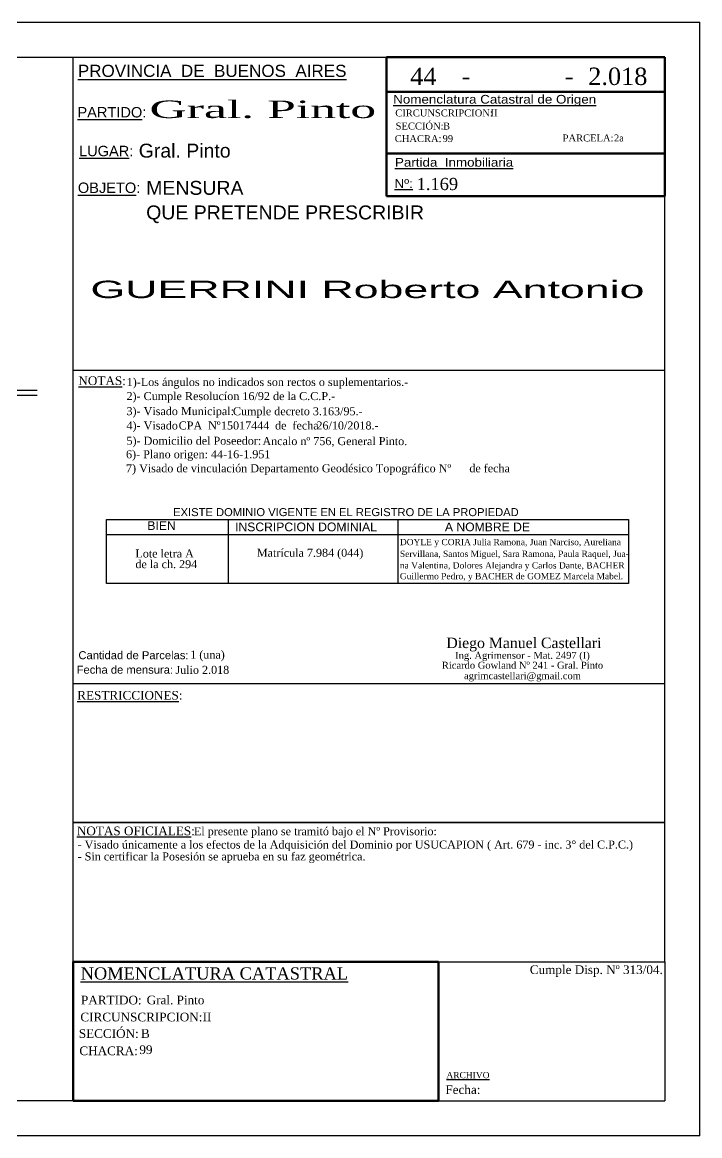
# Model space of a CAD drawing. Header units: feet. Extents: x 1554 to 7460, y 4629 to 11811.
# Drawn here: x 2851 to 3045.6, y 4990 to 5310 of the extents above; entities that cross this region are included whole.
import ezdxf
from ezdxf.enums import TextEntityAlignment as Align

# ---------------------------------------------------------------- set-up
doc = ezdxf.new("R2010")
doc.units = ezdxf.units.FT
doc.header["$MEASUREMENT"] = 0
doc.layers.get('0').update_dxf_attribs({"linetype": 'CONTINUOUS'})
doc.layers.add('0K-UBICACION', color=7, linetype='CONTINUOUS')
doc.layers.add('CARATULA', color=7, linetype='CONTINUOUS')
doc.styles.add('ARIAL', font='arial.ttf')
doc.styles.get("Standard").update_dxf_attribs({"font": 'txt.SHX', "bigfont": 'whgtxt.shx'})
doc.styles.add('Time New Roman', font='times.ttf')
doc.styles.add('Times New Roman', font='times.ttf')

# ---------------------------------------------------------------- blocks, each defined once
blk = doc.blocks.new('MENSUSUCAP-V3-MA')
at = {"layer": 'CARATULA', "color": 8}
for p, q in [((0, 90), (170, 90)), ((0, 0), (0, 90)), ((170, 0), (170, 90)), ((0, 0), (170, 0))]:
    blk.add_line(p, q, dxfattribs=at)
at = {"layer": 'CARATULA', "color": 2}
for s, height, style, p in [('%%UNOTAS%%U:', 2.5, 'Time New Roman', (1.54, 85.74)), ('Cantidad de Parcelas:', 2.3, 'ARIAL', (1.56, 6.95)), ('Fecha de mensura:', 2.3, 'ARIAL', (1.05, 2.79))]:
    blk.add_text(s, height=height, dxfattribs=dict(at, style=style)).set_placement(p)
at = {"layer": 'CARATULA', "color": 3, "style": 'Time New Roman'}
for s, p in [('2)- Cumple Resolucíon 16/92 de la C.C.P.-', (15.36, 81.42)), ('3)- Visado Municipal:', (15.36, 77.09)), ('4)- Visado          Nº                  de  fecha', (15.36, 72.97)), ('5)- Domicilio del Poseedor:', (15.36, 68.59))]:
    blk.add_text(s, height=2.3, dxfattribs=at).set_placement(p)
at = {"layer": 'CARATULA', "color": 3, "style": 'Time New Roman', "flags": 4}
for tag, p in [('NOTA1', (15.43, 85.47)), ('VISADOMUNICIPALNº', (45.93, 77.06)), ('CPA/CPI', (30.34, 72.97)), ('NºDEVISADO', (43.58, 72.97)), ('FECHADEVISADO', (74, 72.97)), ('DOMICILIOPROPIETARIO', (54.41, 68.48)), ('NOTA06', (15.22, 64.71)), ('NOTA07', (15.22, 60.66)), ('NOTA08', (15.22, 56.89)), ('NOTA09', (15.22, 52.93)), ('NOTA10', (15.22, 49.16)), ('NOTA11', (15.22, 45.41)), ('NOTA12', (15.22, 41.6)), ('NOTA13', (15.22, 37.73)), ('NOTA14', (15.22, 34.37)), ('NOTA15', (15.22, 30.83)), ('NOTA16', (15.22, 27.59)), ('NOTA17', (15.22, 24.04)), ('NOTA18', (15.22, 20.6)), ('CANTIDADPARCELAS', (33.66, 7.11)), ('FECHAMENSURA', (29.43, 2.74))]:
    blk.add_attdef(tag, p, '', height=2.3, dxfattribs=at)
at = {"layer": 'CARATULA', "color": 4, "style": 'Time New Roman', "flags": 4}
blk.add_attdef('NOMBREPROFESIONAL', text='', height=3, dxfattribs=at).set_placement((129.51, 10.15), align=Align.CENTER)
at = {"layer": 'CARATULA', "color": 2, "style": 'Time New Roman', "flags": 4}
for tag, p in [('TITULO-MATRICULANº', (129.09, 7.06)), ('DOMICILIOPROFESIONAL', (129.09, 4.22)), ('E-MAIL', (129.09, 1.2))]:
    blk.add_attdef(tag, text='', height=2, dxfattribs=at).set_placement(p, align=Align.CENTER)
blk = doc.blocks.new('MENS-V4-MA')
at = {"layer": 'CARATULA', "color": 8}
for p, q in [((0, 40), (170, 40)), ((0, 40), (170, 40)), ((0, 0), (0, 40)), ((170, 0), (170, 40)), ((0, 0), (170, 0)), ((170, 0), (0, 0))]:
    blk.add_line(p, q, dxfattribs=at)
at = {"layer": 'CARATULA', "color": 2, "style": 'Time New Roman'}
blk.add_text('%%uRESTRICCIONES%%U:', height=2.5, dxfattribs=at).set_placement((1.22, 35.33))
at = {"layer": 'CARATULA', "color": 3, "style": 'Time New Roman', "flags": 4}
for tag, p in [('RESTRICCION01', (1.84, 30.77)), ('RESTRICCION02', (1.84, 27.01)), ('RESTRICCION03', (1.84, 23.14)), ('RESTRICCION04', (1.84, 19.26)), ('RESTRICCION05', (1.84, 15.34)), ('RESTRICCION06', (1.84, 11.47)), ('RESTRICCION07', (1.84, 7.56)), ('RESTRICCION08', (1.84, 3.65))]:
    blk.add_attdef(tag, p, '', height=2.3, dxfattribs=at)
blk = doc.blocks.new('MENS-V6-MA')
at = {"layer": 'CARATULA', "color": 8, "lineweight": 80}
for p, q in [((105, 40), (0, 40)), ((0, 40), (0, 0)), ((105, 0), (105, 40)), ((105, 0), (0, 0))]:
    blk.add_line(p, q, dxfattribs=at)
at = {"layer": 'CARATULA', "color": 3, "style": 'Time New Roman'}
blk.add_text('%%UNOMENCLATURA CATASTRAL', height=3.5, dxfattribs=at).set_placement((2.19, 34.89))
at = {"layer": 'CARATULA', "color": 2, "linetype": 'Continuous', "lineweight": 25, "style": 'Times New Roman'}
for s, p in [('PARTIDO:', (2.29, 27.74)), ('CIRCUNSCRIPCION:', (2.12, 22.86))]:
    blk.add_text(s, height=2.5, dxfattribs=at).set_placement(p)
at = {"layer": 'CARATULA', "color": 3, "linetype": 'Continuous', "lineweight": 25, "style": 'Times New Roman'}
for tag, p in [('EXALTACION_DE_LA_CRUZ_XXXXXXX', (21.16, 27.76)), ('XXXXX', (86.53, 27.9)), ('XXXX', (37.22, 22.92)), ('XXXXXX', (86.31, 22.76)), ('XXX', (19.53, 18.12)), ('XXXXXX', (86.28, 17.66)), ('XXXXX', (20.19, 13.15)), ('XXXXXX', (17.83, 8.07))]:
    blk.add_attdef(tag, p, '', height=2.5, dxfattribs=at)
at = {"layer": 'CARATULA', "color": 2, "linetype": 'Continuous', "lineweight": 25, "style": 'Times New Roman'}
for tag, p in [('FRACCIÓN:', (65.91, 27.9)), ('PARCELA:', (65.67, 17.66)), ('CHACRA:', (1.82, 13.15))]:
    blk.add_attdef(tag, p, '', height=2.5, dxfattribs=at)
for tag, p in [('MANZANA:', (85.78, 22.76)), ('SECCIÓN:', (18.87, 18.12)), ('QUINTA:', (17.37, 8.07))]:
    blk.add_attdef(tag, text='', height=2.5, dxfattribs=at).set_placement(p, align=Align.RIGHT)
at = {"layer": 'CARATULA', "color": 3, "style": 'Time New Roman', "flags": 4}
blk.add_attdef('LOCALIDADFECHA', (3.81, 2.82), '', height=2.2, dxfattribs=at)
blk = doc.blocks.new('MENSUSUCAP-V5-MA')
at = {"color": 8}
for p, q in [((0, 0), (170, 0)), ((0, -40), (0, 0)), ((170, -40), (170, 0)), ((0, 0), (170, 0)), ((0, -40), (170, -40))]:
    blk.add_line(p, q, dxfattribs=at)
at = {"layer": 'CARATULA', "color": 2, "style": 'Time New Roman'}
blk.add_text('%%UNOTAS OFICIALES%%U:', height=2.5, dxfattribs=at).set_placement((1.1, -3.64))
at = {"layer": 'CARATULA', "color": 3, "style": 'Time New Roman'}
for s, p in [('El presente plano se tramitó bajo el Nº Provisorio:', (34.73, -3.64)), ('- Visado únicamente a los efectos de la Adquisición del Dominio por USUCAPION ( Art. 679 - inc. 3%%d del C.P.C.)', (1.32, -7.47)), ('- Sin certificar la Posesión se aprueba en su faz geométrica.', (1.32, -10.88))]:
    blk.add_text(s, height=2.3, dxfattribs=at).set_placement(p)
at = {"layer": 'CARATULA', "color": 3, "style": 'Time New Roman', "flags": 4}
for tag, p in [('NROPROVISORIO', (103.39, -3.62)), ('NOTAOFICIAL01', (1.43, -14.68)), ('NOTAOFICIAL02', (1.64, -18.43)), ('NOTAOFICIAL03', (1.64, -21.91)), ('NOTAOFICIAL04', (1.64, -25.43)), ('NOTAOFICIAL05', (1.63, -29.16)), ('NOTAOFICIAL06', (1.64, -33.02)), ('NOTAOFICIAL07', (1.64, -36.85))]:
    blk.add_attdef(tag, p, '', height=2.3, dxfattribs=at)
blk = doc.blocks.new('MENS-V7-MA')
at = {"layer": 'CARATULA', "color": 8}
for p, q in [((0, 40), (65, 40)), ((0, 40), (0, 0)), ((65, 40), (65, 0)), ((0, 0), (65, 0))]:
    blk.add_line(p, q, dxfattribs=at)
at = {"layer": 'CARATULA', "color": 3, "style": 'Time New Roman'}
blk.add_text('%%uARCHIVO', height=1.8, dxfattribs=at).set_placement((2.24, 6.53))
at = {"layer": 'CARATULA', "color": 2, "style": 'Time New Roman'}
blk.add_text('Fecha:', height=2.5, dxfattribs=at).set_placement((1.95, 2))
at = {"layer": 'CARATULA', "color": 3, "insert": (26.2, 38.97), "char_height": 2.5, "width": 38.7986, "attachment_point": 1}
blk.add_mtext('\\fRomantic|b0|i0|c2|p2;\\C2;Cumple Disp. Nº 313/04.', dxfattribs=at)
at = {"layer": 'CARATULA', "color": 3, "style": 'Time New Roman', "flags": 4}
blk.add_attdef('FILEFECHA', (11.72, 1.86), '', height=2.5, dxfattribs=at)
blk = doc.blocks.new('MENSUSUCAP-V1-MA')
at = {"layer": 'CARATULA', "color": 8}
for p, q in [((0, 90), (90, 90)), ((0, 0), (0, 90)), ((90, 50), (90, 90)), ((90, 50), (170, 50)), ((170, 0), (170, 50)), ((0, 0), (170, 0))]:
    blk.add_line(p, q, dxfattribs=at)
at = {"layer": 'CARATULA', "color": 2, "style": 'ARIAL'}
for s, height, p in [('%%uPROVINCIA  DE  BUENOS  AIRES', 3.5, (1.39, 84.29)), ('%%uPARTIDO%%U:', 3, (1.27, 72.64)), ('%%uLUGAR%%U:', 3, (1.72, 61.5)), ('%%uOBJETO%%U:', 3, (1.4, 50.94))]:
    blk.add_text(s, height=height, dxfattribs=at).set_placement(p)
at = {"layer": 'CARATULA', "color": 3, "style": 'ARIAL'}
for s, p in [('MENSURA', (21.02, 50.41)), ('QUE PRETENDE PRESCRIBIR', (21.02, 43.35))]:
    blk.add_text(s, height=4, dxfattribs=at).set_placement(p)
at = {"layer": 'CARATULA', "color": 3, "style": 'Time New Roman', "width": 8.819893, "flags": 4}
blk.add_attdef('PARTIDO', text='', height=5, dxfattribs=at).set_placement((21.95, 72.49), (87.07, 72.49), align=Align.FIT)
at = {"layer": 'CARATULA', "color": 3, "style": 'ARIAL', "flags": 4}
blk.add_attdef('LUGAR', (18.87, 61.1), '', height=4, dxfattribs=at)
at = {"layer": 'CARATULA', "color": 6, "style": 'ARIAL', "flags": 4}
for tag, width, p, p2 in [('POSEEDOR-RENGLÓN1', 20.253992, (5, 30.76), (162.36, 30.76)), ('POSEEDOR-RENGLÓN2', 20.48133, (5, 20.74), (164.12, 20.74)), ('POSEEDOR-RENGLÓN3', 20.538165, (5, 8.44), (164.57, 8.44))]:
    blk.add_attdef(tag, text='', height=5, dxfattribs=dict(at, width=width)).set_placement(p, p2, align=Align.FIT)
blk = doc.blocks.new('MENS-V2-MA')
at = {"layer": 'CARATULA', "color": 8, "lineweight": 80}
for p, q in [((0, 40), (80, 40)), ((0, 40), (0, 0)), ((80, 40), (80, 0)), ((80, 30), (0, 30)), ((0, 12.26), (80, 12.26)), ((0, 0), (80, 0))]:
    blk.add_line(p, q, dxfattribs=at)
at = {"layer": 'CARATULA', "color": 3, "style": 'Time New Roman'}
for p in [(21.63, 32.04), (51.25, 32.04)]:
    blk.add_text('-', height=5, dxfattribs=at).set_placement(p)
at = {"layer": 'CARATULA', "color": 2, "style": 'ARIAL', "width": 1.1}
for s, p in [('%%uNomenclatura Catastral de Origen', (1.97, 26.62)), ('%%uPartida  Inmobiliaria', (2.48, 8.5)), ('%%UNº:', (2.35, 2.41))]:
    blk.add_text(s, height=2.5, dxfattribs=at).set_placement(p)
at = {"layer": 'CARATULA', "color": 2, "lineweight": 25, "style": 'Times New Roman'}
blk.add_text('CIRCUNSCRIPCION:', height=2, dxfattribs=at).set_placement((2.55, 22.94))
at = {"layer": 'CARATULA', "color": 3, "style": 'Time New Roman'}
for tag, p in [('XXX', (10.62, 31.97)), ('XXXX', (37.84, 31.97)), ('XXXX', (66.48, 31.97))]:
    blk.add_attdef(tag, text='', height=5, dxfattribs=at).set_placement(p, align=Align.CENTER)
at = {"layer": 'CARATULA', "color": 2, "linetype": 'Continuous', "lineweight": 25, "style": 'Times New Roman'}
for tag, p in [('FRACCIÓN:', (50.63, 23.08)), ('SECCIÓN:', (2.41, 19.18)), ('MANZANA:', (50.45, 19.49)), ('CHACRA:', (2.41, 15.57)), ('PARCELA:', (50.63, 15.75))]:
    blk.add_attdef(tag, p, '', height=2, dxfattribs=at)
at = {"layer": 'CARATULA', "color": 3, "linetype": 'Continuous', "lineweight": 25, "style": 'Times New Roman'}
for tag, p, height in [('XXXX', (29.92, 22.95), 2), ('XXXXX', (66.74, 23.08), 2), ('XXXXX', (16.28, 19.18), 2), ('XXXXX', (66.65, 19.49), 2), ('XXXXX', (16.15, 15.57), 2), ('XXXXXX', (66.72, 15.75), 2), ('1234567890123456789012345', (8.71, 1.78), 3.5)]:
    blk.add_attdef(tag, p, '', height=height, dxfattribs=at)
blk = doc.blocks.new('CUADRO')
at = {"layer": 'CARATULA', "color": 8}
for p, q in [((0, 18.34), (150, 18.34)), ((0, 0), (0, 18.34)), ((35, 18.34), (35, 0)), ((83.69, 18.34), (83.69, 0)), ((150, 18.34), (150, 0)), ((0, 14), (150, 14)), ((150, 0), (0, 0))]:
    blk.add_line(p, q, dxfattribs=at)
at = {"layer": 'CARATULA', "color": 2, "style": 'ARIAL'}
for s, height, p in [('EXISTE DOMINIO VIGENTE EN EL REGISTRO DE LA PROPIEDAD', 2.3, (19.16, 19.33)), ('BIEN', 2.5, (11.76, 15.35)), ('INSCRIPCION DOMINIAL', 2.5, (36.95, 14.98)), ('A NOMBRE DE', 2.5, (97.22, 14.98))]:
    blk.add_text(s, height=height, dxfattribs=at).set_placement(p)
at = {"layer": 'CARATULA', "color": 3, "style": 'Time New Roman', "flags": 4}
for tag, p in [('BIENRENGLON01', (1.3, 10.55)), ('INSCRIPCIONDOMINIAL01', (37.14, 10.94)), ('ANOMBREDE01', (84.29, 10.98)), ('BIENRENGLON02', (1.38, 7.44)), ('INSCRIPCIONDOMINIAL02', (37.14, 7.64)), ('ANOMBREDE02', (84.29, 7.59)), ('BIENRENGLON03', (1.38, 4.37)), ('INSCRIPCIONDOMINIAL03', (37.14, 4.45)), ('ANOMBREDE03', (84.29, 4.28)), ('BIENRENGLON04', (1.38, 1.31)), ('INSCRIPCIONDOMINIAL04', (37.14, 1.26)), ('ANOMBREDE04', (84.29, 1.18))]:
    blk.add_attdef(tag, p, '', height=2.3, dxfattribs=at)

msp = doc.modelspace()

# ---------------------------------------------------------------- linework, layer by layer
at = {"layer": '0K-UBICACION', "color": 1}
for p, q in [((2811.991, 5204.265), (2855.224, 5204.265)), ((2811.991, 5202.825), (2855.224, 5202.825))]:
    msp.add_line(p, q, dxfattribs=at)
at = {"layer": 'CARATULA', "color": 1}
msp.add_line((2465.553, 5309.998), (2865.553, 5309.998), dxfattribs=at)
at = {"layer": 'CARATULA', "color": 1, "linetype": 'Continuous'}
for p, q in [((2865.553, 5309.998), (3045.553, 5309.998)), ((3045.553, 4989.998), (3045.553, 5309.998)), ((2865.553, 4989.998), (2465.553, 4989.998)), ((3045.553, 4989.998), (2865.553, 4989.998))]:
    msp.add_line(p, q, dxfattribs=at)
at = {"layer": 'CARATULA', "color": 8, "linetype": 'Continuous'}
for p, q in [((2505.553, 5299.998), (2865.553, 5299.998)), ((2865.553, 4999.998), (2505.553, 4999.998))]:
    msp.add_line(p, q, dxfattribs=at)

# ---------------------------------------------------------------- block references
ref = msp.add_blockref('MENSUSUCAP-V1-MA', (2865.553, 5209.998))
ref.add_attrib('PARTIDO', 'Gral. Pinto', dxfattribs={"layer": 'CARATULA', "color": 3, "height": 5, "style": 'Time New Roman', "width": 2.009695, "flags": 4}).set_placement((2887.507, 5282.488), (2952.622, 5282.488), align=Align.FIT)
ref.add_attrib('LUGAR', 'Gral. Pinto', (2884.426, 5271.1), dxfattribs={"layer": 'CARATULA', "color": 3, "height": 4, "style": 'ARIAL', "flags": 4})
ref.add_attrib('POSEEDOR-RENGLÓN2', 'GUERRINI Roberto Antonio', dxfattribs={"layer": 'CARATULA', "color": 6, "height": 5, "style": 'ARIAL', "width": 1.838099, "flags": 4}).set_placement((2870.549, 5230.734), (3029.677, 5230.734), align=Align.FIT)
ref = msp.add_blockref('MENS-V2-MA', (2955.553, 5259.998))
ref.add_attrib('SECCIÓN:', 'SECCIÓN:', (2958.215, 5279.177), dxfattribs={"layer": 'CARATULA', "color": 2, "linetype": 'Continuous', "lineweight": 25, "height": 2, "style": 'Times New Roman'})
ref.add_attrib('CHACRA:', 'CHACRA:', (2957.967, 5275.567), dxfattribs={"layer": 'CARATULA', "color": 2, "linetype": 'Continuous', "lineweight": 25, "height": 2, "style": 'Times New Roman'})
ref.add_attrib('PARCELA:', 'PARCELA:', (3006.181, 5275.744), dxfattribs={"layer": 'CARATULA', "color": 2, "linetype": 'Continuous', "lineweight": 25, "height": 2, "style": 'Times New Roman'})
ref.add_attrib('XXX', '44', dxfattribs={"layer": 'CARATULA', "color": 3, "height": 5, "style": 'Time New Roman'}).set_placement((2966.175, 5291.966), align=Align.CENTER)
ref.add_attrib('XXXX', '2.018', dxfattribs={"layer": 'CARATULA', "color": 3, "height": 5, "style": 'Time New Roman'}).set_placement((3022.03, 5291.966), align=Align.CENTER)
ref.add_attrib('XXXX', 'II', (2985.475, 5282.943), dxfattribs={"layer": 'CARATULA', "color": 3, "linetype": 'Continuous', "lineweight": 25, "height": 2, "style": 'Times New Roman'})
ref.add_attrib('XXXXX', 'B', (2971.83, 5279.177), dxfattribs={"layer": 'CARATULA', "color": 3, "linetype": 'Continuous', "lineweight": 25, "height": 2, "style": 'Times New Roman'})
ref.add_attrib('XXXXX', '99', (2971.698, 5275.567), dxfattribs={"layer": 'CARATULA', "color": 3, "linetype": 'Continuous', "lineweight": 25, "height": 2, "style": 'Times New Roman'})
ref.add_attrib('XXXXXX', '2a', (3020.926, 5275.744), dxfattribs={"layer": 'CARATULA', "color": 3, "linetype": 'Continuous', "lineweight": 25, "height": 2, "style": 'Times New Roman'})
ref.add_attrib('1234567890123456789012345', '1.169', (2964.258, 5261.775), dxfattribs={"layer": 'CARATULA', "color": 3, "linetype": 'Continuous', "lineweight": 25, "height": 3.5, "style": 'Times New Roman'})
ref = msp.add_blockref('MENSUSUCAP-V3-MA', (2865.553, 5119.998))
ref.add_attrib('NOTA1', '1)-Los ángulos no indicados son rectos o suplementarios.-', (2880.982, 5205.464), dxfattribs={"layer": 'CARATULA', "color": 3, "height": 2.3, "style": 'Time New Roman', "flags": 4})
ref.add_attrib('VISADOMUNICIPALNº', 'Cumple decreto 3.163/95.-', (2911.485, 5197.06), dxfattribs={"layer": 'CARATULA', "color": 3, "height": 2.3, "style": 'Time New Roman', "flags": 4})
ref.add_attrib('CPA/CPI', 'CPA', (2895.896, 5192.969), dxfattribs={"layer": 'CARATULA', "color": 3, "height": 2.3, "style": 'Time New Roman', "flags": 4})
ref.add_attrib('NºDEVISADO', '15017444', (2908.046, 5192.969), dxfattribs={"layer": 'CARATULA', "color": 3, "height": 2.3, "style": 'Time New Roman', "flags": 4})
ref.add_attrib('FECHADEVISADO', '26/10/2018.-', (2935.467, 5192.969), dxfattribs={"layer": 'CARATULA', "color": 3, "height": 2.3, "style": 'Time New Roman', "flags": 4})
ref.add_attrib('DOMICILIOPROPIETARIO', 'Ancalo nº 756, General Pinto.', (2919.966, 5188.474), dxfattribs={"layer": 'CARATULA', "color": 3, "height": 2.3, "style": 'Time New Roman', "flags": 4})
ref.add_attrib('NOTA06', '6)- Plano origen: 44-16-1.951', (2880.776, 5184.705), dxfattribs={"layer": 'CARATULA', "color": 3, "height": 2.3, "style": 'Time New Roman', "flags": 4})
ref.add_attrib('NOTA07', '7) Visado de vinculación Departamento Geodésico Topográfico Nº      de fecha ', (2880.776, 5180.662), dxfattribs={"layer": 'CARATULA', "color": 3, "height": 2.3, "style": 'Time New Roman', "flags": 4})
ref.add_attrib('CANTIDADPARCELAS', '1 (una)', (2899.213, 5127.111), dxfattribs={"layer": 'CARATULA', "color": 3, "height": 2.3, "style": 'Time New Roman', "flags": 4})
ref.add_attrib('FECHAMENSURA', 'Julio 2.018', (2894.98, 5122.739), dxfattribs={"layer": 'CARATULA', "color": 3, "height": 2.3, "style": 'Time New Roman', "flags": 4})
ref.add_attrib('NOMBREPROFESIONAL', 'Diego Manuel Castellari', dxfattribs={"layer": 'CARATULA', "color": 4, "height": 3, "style": 'Time New Roman', "flags": 4}).set_placement((2995.059, 5130.148), align=Align.CENTER)
ref.add_attrib('TITULO-MATRICULANº', 'Ing. Agrimensor - Mat. 2497 (I)', dxfattribs={"layer": 'CARATULA', "color": 2, "height": 2, "style": 'Time New Roman', "flags": 4}).set_placement((2994.647, 5127.06), align=Align.CENTER)
ref.add_attrib('DOMICILIOPROFESIONAL', 'Ricardo Gowland Nº 241 - Gral. Pinto', dxfattribs={"layer": 'CARATULA', "color": 2, "height": 2, "style": 'Time New Roman', "flags": 4}).set_placement((2994.647, 5124.218), align=Align.CENTER)
ref.add_attrib('E-MAIL', 'agrimcastellari@gmail.com', dxfattribs={"layer": 'CARATULA', "color": 2, "height": 2, "style": 'Time New Roman', "flags": 4}).set_placement((2994.647, 5121.196), align=Align.CENTER)
ref = msp.add_blockref('CUADRO', (2875.144, 5148.741))
ref.add_attrib('ANOMBREDE01', 'DOYLE y CORIA Julia Ramona, Juan Narciso, Aureliana ', (2959.434, 5159.717), dxfattribs={"layer": 'CARATULA', "color": 3, "height": 1.8, "style": 'Time New Roman', "flags": 4})
ref.add_attrib('BIENRENGLON02', '        Lote letra A ', (2876.525, 5156.178), dxfattribs={"layer": 'CARATULA', "color": 3, "height": 2.3, "style": 'Time New Roman', "flags": 4})
ref.add_attrib('INSCRIPCIONDOMINIAL02', '       Matrícula 7.984 (044)', (2912.282, 5156.378), dxfattribs={"layer": 'CARATULA', "color": 3, "height": 2.3, "style": 'Time New Roman', "flags": 4})
ref.add_attrib('ANOMBREDE02', 'Servillana, Santos Miguel, Sara Ramona, Paula Raquel, Jua-', (2959.434, 5156.33), dxfattribs={"layer": 'CARATULA', "color": 3, "height": 1.8, "style": 'Time New Roman', "flags": 4})
ref.add_attrib('BIENRENGLON03', '        de la ch. 294', (2876.525, 5153.116), dxfattribs={"layer": 'CARATULA', "color": 3, "height": 2.3, "style": 'Time New Roman', "flags": 4})
ref.add_attrib('ANOMBREDE03', 'na Valentina, Dolores Alejandra y Carlos Dante, BACHER', (2959.434, 5153.016), dxfattribs={"layer": 'CARATULA', "color": 3, "height": 1.8, "style": 'Time New Roman', "flags": 4})
ref.add_attrib('ANOMBREDE04', 'Guillermo Pedro, y BACHER de GOMEZ Marcela Mabel.', (2959.434, 5149.923), dxfattribs={"layer": 'CARATULA', "color": 3, "height": 1.8, "style": 'Time New Roman', "flags": 4})
for name, p in [('MENS-V4-MA', (2865.553, 5079.998)), ('MENS-V7-MA', (2970.553, 4999.998))]:
    msp.add_blockref(name, p)
at = {"color": 8}
msp.add_blockref('MENSUSUCAP-V5-MA', (2865.553, 5079.998), dxfattribs=at)
ref = msp.add_blockref('MENS-V6-MA', (2865.553, 4999.998))
ref.add_attrib('SECCIÓN:', 'SECCIÓN:', dxfattribs={"layer": 'CARATULA', "color": 2, "linetype": 'Continuous', "lineweight": 25, "height": 2.5, "style": 'Times New Roman'}).set_placement((2884.423, 5018.116), align=Align.RIGHT)
ref.add_attrib('CHACRA:', 'CHACRA:', (2867.377, 5013.148), dxfattribs={"layer": 'CARATULA', "color": 2, "linetype": 'Continuous', "lineweight": 25, "height": 2.5, "style": 'Times New Roman'})
ref.add_attrib('EXALTACION_DE_LA_CRUZ_XXXXXXX', 'Gral. Pinto', (2886.714, 5027.756), dxfattribs={"layer": 'CARATULA', "color": 3, "linetype": 'Continuous', "lineweight": 25, "height": 2.5, "style": 'Times New Roman'})
ref.add_attrib('XXXX', 'II', (2902.774, 5022.913), dxfattribs={"layer": 'CARATULA', "color": 3, "linetype": 'Continuous', "lineweight": 25, "height": 2.5, "style": 'Times New Roman'})
ref.add_attrib('XXX', 'B', (2885.085, 5018.116), dxfattribs={"layer": 'CARATULA', "color": 3, "linetype": 'Continuous', "lineweight": 25, "height": 2.5, "style": 'Times New Roman'})
ref.add_attrib('XXXXX', '     99', (2879.892, 5013.471), dxfattribs={"layer": 'CARATULA', "color": 3, "linetype": 'Continuous', "lineweight": 25, "height": 2.5, "style": 'Times New Roman'})

doc.saveas('drawing.dxf')
